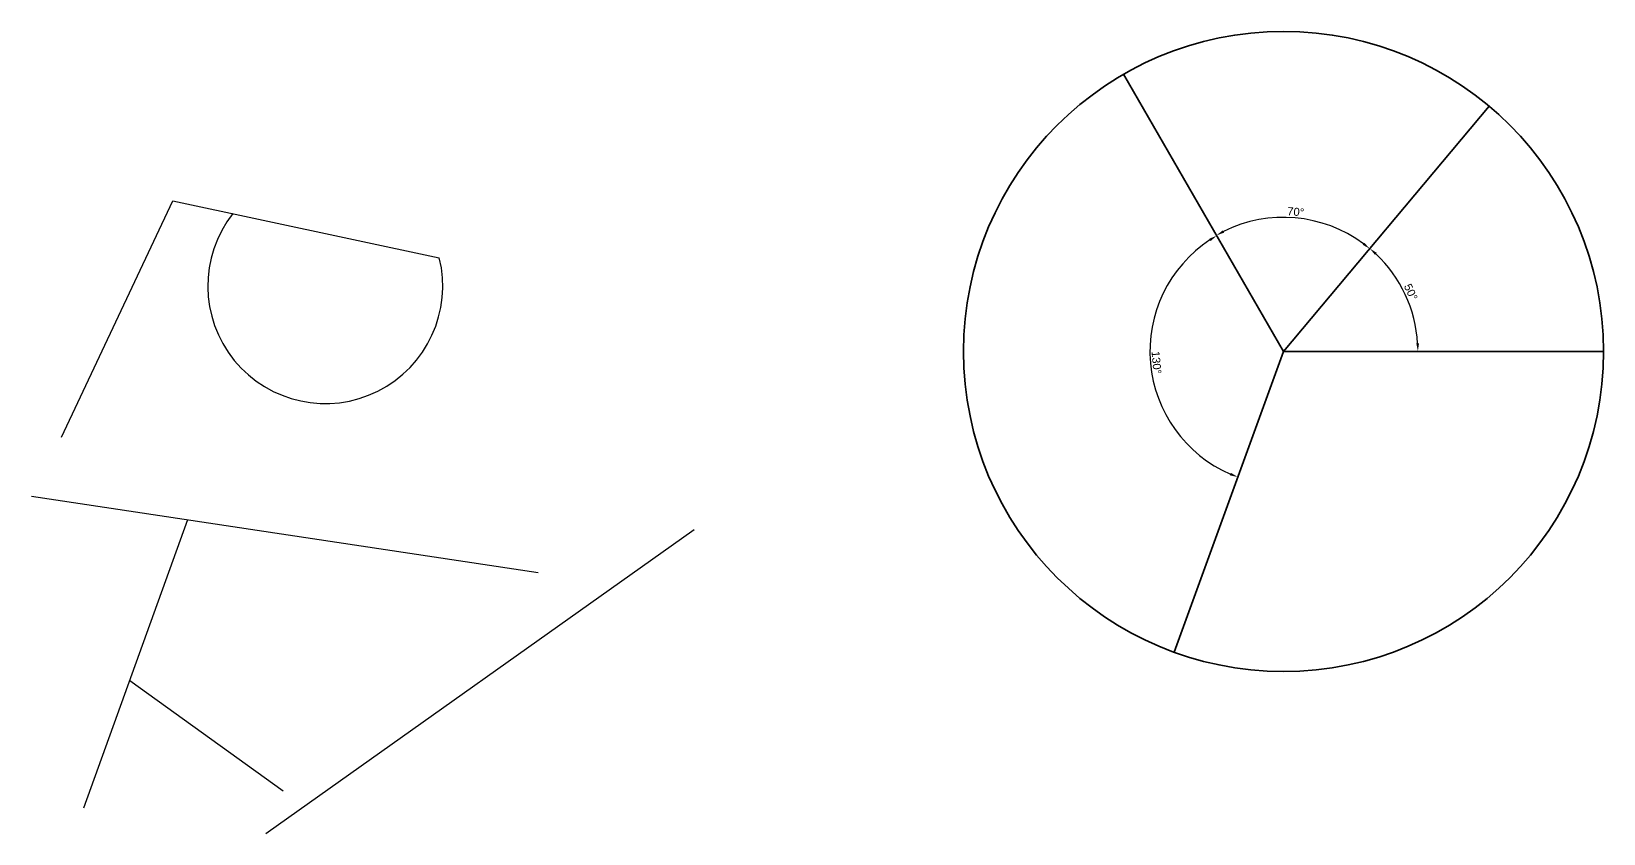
# Model space of a CAD drawing. Header units: millimetres. Extents: x 0 to 1057, y 0 to 372.
# Drawn here: x 565.3 to 1056.5, y 43.1 to 293.8 of the extents above; entities that cross this region are included whole.
import ezdxf

# ---------------------------------------------------------------- set-up
doc = ezdxf.new("R2010")
doc.units = ezdxf.units.MM
doc.styles.get("Standard").update_dxf_attribs({"font": 'arial.ttf'})
doc.dimstyles.new('ISO-25', dxfattribs={"dimtxt": 2.5, "dimasz": 2.5, "dimexe": 1.25, "dimexo": 0.625, "dimtad": 1, "dimtxsty": 'Standard', "dimcen": 2.5, "dimadec": 0, "dimazin": 0, "dimtfac": 1, "dimtmove": 0, "dimatfit": 3, "dimfxl": 1, "dimarcsym": 0})

# ---------------------------------------------------------------- blocks, each defined once
blk = doc.blocks.new('*D53')
at = {"color": 0, "lineweight": -2, "transparency": 16777216}
blk.add_arc((956.54, 193.79), 41.99, 3.4121, 46.5879, dxfattribs=at)
at = {"color": 0, "transparency": 16777216}
for points in [[(985.12, 223.98), (985.68, 224.6), (983.53, 225.95)], [(998.87, 196.3), (998.04, 196.28), (998.53, 193.79)]]:
    blk.add_solid(points, dxfattribs=at)
at = {"layer": 'Defpoints', "color": 0, "transparency": 16777216}
for p in [(1020.82, 270.39), (996.77, 205.83), (956.54, 193.79), (956.54, 193.79), (1056.54, 193.79)]:
    blk.add_point(p, dxfattribs=at)
at = {"color": 0, "transparency": 16777216, "insert": (996.32, 212.34), "char_height": 2.5, "attachment_point": 5, "rotation": 295}
blk.add_mtext('50°', dxfattribs=at)
blk = doc.blocks.new('*D54')
at = {"color": 0, "lineweight": -2, "transparency": 16777216}
blk.add_arc((956.54, 193.79), 41.91, 53.4183, 116.5817, dxfattribs=at)
at = {"color": 0, "transparency": 16777216}
for points in [[(937.99, 230.9), (937.59, 231.64), (935.59, 230.08)], [(981.78, 227.77), (981.26, 227.12), (983.48, 225.89)]]:
    blk.add_solid(points, dxfattribs=at)
at = {"layer": 'Defpoints', "color": 0, "transparency": 16777216}
for p in [(906.54, 280.39), (1020.82, 270.39), (968.56, 233.94), (956.54, 193.79), (956.54, 193.79)]:
    blk.add_point(p, dxfattribs=at)
at = {"color": 0, "transparency": 16777216, "insert": (960.36, 237.43), "char_height": 2.5, "attachment_point": 5, "rotation": 355}
blk.add_mtext('70°', dxfattribs=at)
blk = doc.blocks.new('*D55')
at = {"color": 0, "lineweight": -2, "transparency": 16777216}
blk.add_arc((956.54, 193.79), 41.76, 123.4304, 246.5696, dxfattribs=at)
at = {"color": 0, "transparency": 16777216}
for points in [[(933.32, 229), (933.76, 228.29), (935.66, 229.96)], [(940.09, 155.86), (939.78, 155.08), (942.26, 154.55)]]:
    blk.add_solid(points, dxfattribs=at)
at = {"layer": 'Defpoints', "color": 0, "transparency": 16777216}
for p in [(906.54, 280.39), (916.54, 205.77), (956.54, 193.79), (956.54, 193.79), (922.34, 99.82)]:
    blk.add_point(p, dxfattribs=at)
at = {"color": 0, "transparency": 16777216, "insert": (916.84, 190.32), "char_height": 2.5, "attachment_point": 5, "rotation": 275}
blk.add_mtext('130°', dxfattribs=at)

msp = doc.modelspace()

# ---------------------------------------------------------------- linework, layer by layer
at = {"lineweight": 35}
for q in [(906.545, 280.392), (1020.824, 270.394), (922.343, 99.821), (1056.545, 193.79)]:
    msp.add_line((956.545, 193.79), q, dxfattribs=at)
for p, q in [((574.659, 167.028), (609.482, 240.892)), ((609.482, 240.892), (692.749, 223.063)), ((565.302, 148.618), (723.635, 124.736)), ((581.648, 51.198), (614.199, 141.243)), ((638.521, 43.136), (772.407, 138.126)), ((644.009, 56.389), (596.003, 90.908))]:
    msp.add_line(p, q)
msp.add_circle((956.545, 193.79), 100, dxfattribs=at)
msp.add_arc((657.122, 214.217), 36.708, 141.88507, 13.94391)

# ---------------------------------------------------------------- dimensions: what is measured, and where the dimension line sits
for base, line1, line2, picture, middle in [((968.565, 233.939), ((956.545, 193.79), (906.545, 280.392)), ((956.545, 193.79), (1020.824, 270.394)), '*D54', (960.363, 237.434)), ((916.537, 205.767), ((956.545, 193.79), (922.343, 99.821)), ((956.545, 193.79), (906.545, 280.392)), '*D55', (916.836, 190.316)), ((996.768, 205.832), ((956.545, 193.79), (1020.824, 270.394)), ((956.545, 193.79), (1056.545, 193.79)), '*D53', (996.321, 212.338))]:
    dim = msp.add_angular_dim_2l(base=base, line1=line1, line2=line2, dimstyle='ISO-25')
    dim.commit()
    dim.dimension.update_dxf_attribs({"geometry": picture, "text_midpoint": middle})

doc.saveas('drawing.dxf')
